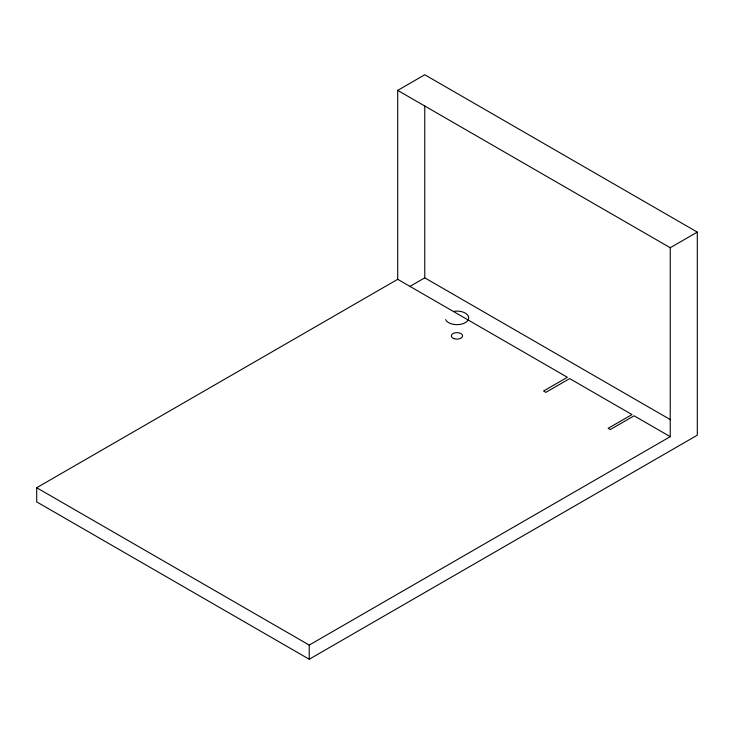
<?xml version="1.0" encoding="UTF-8"?>
<svg xmlns="http://www.w3.org/2000/svg" width="734" height="734" viewBox="0 0 734 734"><rect width="100%" height="100%" fill="white"/><g stroke="black" fill="none" stroke-linecap="round" stroke-linejoin="round"><path stroke-width="1.1" d="M397.7 90.383L424.766 74.758L697.3 232.109L697.3 435.198L309.234 659.242L36.7 501.891L36.7 487.734L397.7 279.315L567.373 377.276L543.564 391.02L545.848 392.351L569.667 378.597L631.974 414.572L608.156 428.317L610.284 429.546L634.093 415.802L670.234 436.666L670.234 247.734L397.7 90.383L397.7 279.315M409.875 286.443L424.766 277.847L670.546 419.747M670.234 247.734L697.3 232.109M36.7 487.734L309.234 645.085L670.234 436.666M424.766 105.568L424.766 277.847M309.234 645.085L309.234 659.242M453.924 311.344A11.726 6.771 0 0 1 468.283 316.134A11.726 6.771 0 0 1 459.989 324.428A11.726 6.771 0 0 1 445.63 319.639M454.126 338.686A5.67 3.275 0 0 0 462.622 335.851A5.67 3.275 0 0 0 454.126 333.025A5.67 3.275 0 0 0 454.126 338.686"/></g></svg>
